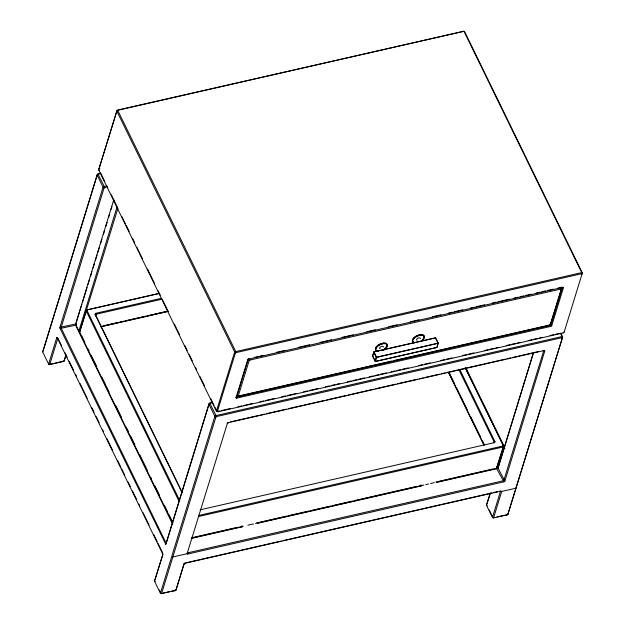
<?xml version="1.0" encoding="UTF-8"?>
<svg xmlns="http://www.w3.org/2000/svg" width="625" height="625" viewBox="0 0 625 625"><rect width="100%" height="100%" fill="white"/><g stroke="black" fill="none" stroke-linecap="round" stroke-linejoin="round"><path stroke-width="0.94" d="M228.344 422.664L227.266 423.484L228.344 422.664L544.102 350.562L544.789 350.984L504.867 481.164L503.93 481.82L187.711 554.031L187.07 553.727L172.852 556.977M99.695 173.484L98.148 173.836L97.086 174.961L42.656 351.891L48.617 364.102L49.734 364.594L63.953 361.352L66.047 355.188M211.484 402.641L209.953 402.992L208.891 404.117L165.773 544.266L60.109 328.484L59.93 327.32L103.047 187.172L105.555 186.117M247.68 359.812L248.742 358.68L247.797 359.375L235.992 397.812L236.617 398.148L550.789 326.414L551.742 325.719L563.43 287.719L561.797 287.195L557.992 288.062M218.047 411.75L217.414 411.414L235.297 353.281L236.25 352.586L581.367 273.781L582 274.117L582.344 272.945L464.586 31.586L463.953 31.25L118.016 109.969L116.766 111.008L98.656 169.867L216.414 411.227L217.047 411.562L218.047 411.75L563.172 332.945L563.289 332.5M563.172 332.945L564.234 331.805M235.992 397.812L236.328 396.648L236.961 396.984L550.016 325.5L550.961 324.805L562.43 287.531L561.797 287.195M236.617 398.148L236.961 396.984M154.922 580.188L162.914 554.211L154.461 581.047L160.414 593.25L161.539 593.75L215.852 417.188L216.57 416.563L561.688 337.75L562.039 336.57L560.336 333.078M581.367 273.781L581.711 272.609L463.953 31.25L117.711 110.312L116.766 111.008L235.297 353.281M498.625 466.398L533.492 352.688M43.359 350.234L42.656 351.891M43.648 349.312L54.641 313.562M54.93 312.625L97.438 174.469L98.148 173.836M99.289 170.203L98.656 169.867L117.062 110.664M56.766 337.609L48.617 364.102L49.734 364.594L57.727 338.617L56.766 337.609L58.211 338.781L57.727 338.617M106.297 187.055L104.055 188.031L61.219 327.266L61.375 328.492L165.906 542.734L166.398 542.859L209.234 403.625L209.953 402.992M65.867 355.141L63.953 361.352L63.141 361.258L63.328 360.906M75.57 324.234L113.727 199.977M76.477 321.93L79.336 312.625M79.906 310.766L81.906 304.258M82.484 302.398L87.062 287.516M87.922 284.727L89.352 280.078M90.492 276.352L91.922 271.703M93.07 267.984L94.5 263.336M95.359 260.547L97.078 254.961M97.93 252.172L99.367 247.523M100.508 243.805L101.937 239.148M103.367 234.5L104.516 230.781M105.945 226.133L107.086 222.414M108.523 217.758L109.375 214.969M111.094 209.391L111.953 206.602M113.383 201.953L113.953 200.086M79.508 331.352L78.875 331.016L117.25 206.289M80.93 334.203L79.555 332.336L86.617 310.008L159.273 293.414L86.617 310.008M117.93 208.227L79.555 332.336M95.57 316.031L96.125 314.227L95.492 313.359L161.477 298.297M183.906 564.016L185.156 562.977L183.906 564.016L175.758 590.5L161.375 593.516M171.32 591.242L175.758 590.5L176.219 589.641L184.211 563.672M227.469 423.039L187.07 553.727L187.703 552.32L188.32 552.688L502.961 480.844L503.922 480.109L543.688 350.836L543.062 350.5L544.102 350.562M237.016 395.898L248.156 359.695L249.109 359L250.07 360.016L560.547 289.117L561.18 289.453L550.359 324.625L549.414 325.32L238.93 396.219L237.016 395.898L238.93 396.219M238.297 395.883L249.117 360.711L250.07 360.016M372.547 356.062L373.906 351.883L435.367 337.852L438.242 343.125L436.906 347.461L375.445 361.492L372.57 356.227L373.906 351.883L435.531 337.906L438.07 343.102L436.906 347.461L375.281 361.438L372.688 355.844M373.789 352.266L374.062 351.938L376.602 357.141L375.445 361.492L375.086 361.258L376.234 357.281L373.719 352.242M436.242 482.211L496.523 468.445L503.594 446.109L465.391 368.25M503.93 481.82L496.523 468.438L503.594 446.109M490.211 493.102L486.477 505.227L492.438 517.438L493.555 517.938L507.781 514.688L562.664 336.906L560.961 333.414M533.336 352.922L497.961 467.906L497 468.633L437.07 482.32L435.953 481.82M490.383 493.172L486.477 505.227L487.25 505.844M550.359 324.625L561.797 288.078L561.172 287.742L560.547 289.117M500.43 491.461L499.797 491.133L501.703 491.445L500.43 491.461L492.438 517.438L493.555 517.938L501.703 491.445L515.93 488.203M159.289 589.977L160.914 593.305L160.414 593.25L214.844 416.328L215.797 415.633L562.039 336.57L562.664 336.906L507.781 514.688L497.016 516.875M564.117 332.25L582.344 272.945L581.711 272.609L235.469 351.672L234.523 352.367L216.414 411.227L217.414 411.414M165.773 544.266L166.398 542.859M561.18 289.453L561.797 288.078M187.711 554.031L188.32 552.688M165.297 544.07L165.906 542.734M496.523 468.438L496.984 467.578L498.422 467.047L497.961 467.906L504.867 481.164M76.703 324.695L76.242 325.555L75.602 325.25L60.109 328.484M179.266 501.703L86.156 310.867L87.109 310.703L87.57 309.844M182.164 492.797L95.031 314.219L95.492 313.359M181.906 491.836L95.672 315.086L96.125 314.227L162.07 299.172M241.484 525.922L241.023 526.781L242.297 526.797L242.75 525.938M420.461 485.055L420.008 485.914L421.273 485.93L421.734 485.07M495.031 441.727L494.078 441.883L493.625 442.742L494.57 442.578L495.031 441.727L460.031 369.977M198.836 515.438L502.5 446.102L502.961 445.242M172.438 523.734L75.602 325.25L75.898 323.164M75.602 325.25L76.516 323.531M497 468.633L497.922 466.922L497.492 466.031M438.266 343.289L376.258 357.445M97.438 174.469L97.086 174.961L103.047 187.172L104.055 188.031M209.234 403.625L208.891 404.117L214.844 416.328L215.852 417.188M256.977 522.688L258.094 523.188L258.406 522.812L257.289 522.312M118.016 109.969L117.711 110.312L236.25 352.586M549.414 325.32L550.664 324.281M162.609 554.555L162.742 553.023M175.133 590.062L176.219 589.641M507.148 514.25L508.234 513.828M376.234 357.281L438.242 343.125M99.602 173.906L98.039 174.266L104.766 187.406M75.438 324.023L59.93 327.32M103.859 325.727L118.133 322.469M120.031 322.031L123.836 321.164M125.742 320.734L145.719 316.172M147.625 315.734L167.602 311.172M100.547 326.648L168.094 311.219M100.586 326.883L168.133 311.461M49.57 364.359L53.188 363.531M55 363.117L62.234 361.469M254.453 357.375L258.258 356.508M260.164 356.07L263.016 355.422M276.336 352.375L284.906 350.422M298.227 347.383L309.641 344.773M320.109 342.383L331.523 339.773M341.992 337.383L353.414 334.773M366.734 331.734L375.297 329.781M388.617 326.734L397.18 324.781M410.508 321.742L419.07 319.789M432.391 316.742L440.953 314.789M448.562 313.047L452.375 312.18M454.273 311.75L462.836 309.789M470.453 308.055L474.258 307.188M476.156 306.75L484.727 304.797M492.336 303.055L496.141 302.188M498.047 301.75L509.461 299.148M514.219 298.055L518.023 297.188M519.93 296.758L523.734 295.883M525.641 295.453L531.352 294.148M536.109 293.062L539.914 292.195M541.812 291.758L545.617 290.891M547.523 290.453L553.234 289.148M248.625 359.117L562.797 287.383M237.648 396.234L391.781 361.047M393.68 360.609L549.711 324.977M211.398 403.062L209.836 403.422L216.57 416.563M218 411.344L219.898 410.914M221.805 410.477L230.367 408.523M237.977 406.781L241.781 405.914M243.68 405.484L252.242 403.523M259.852 401.789L263.656 400.922M265.555 400.484L274.117 398.531M281.727 396.797L285.531 395.922M287.438 395.492L296 393.539M303.609 391.797L307.414 390.93M309.312 390.492L317.875 388.539M325.484 386.805L329.289 385.938M331.188 385.5L335 384.633M336.898 384.195L339.75 383.547M347.359 381.805L351.164 380.938M353.07 380.5L356.875 379.633M358.773 379.203L364.484 377.898M369.242 376.812L373.047 375.945M374.945 375.508L378.75 374.641M380.656 374.203L386.359 372.898M391.117 371.812L394.922 370.945M396.828 370.516L400.633 369.641M402.531 369.211L408.242 367.906M418.703 365.516L422.508 364.648M424.406 364.211L430.117 362.914M440.578 360.523L444.383 359.656M446.289 359.219L451.992 357.914M462.461 355.523L466.266 354.656M468.164 354.227L473.875 352.922M484.336 350.531L488.141 349.664M490.047 349.227L493.852 348.359M495.75 347.922L498.602 347.273M506.211 345.531L510.016 344.664M511.922 344.234L515.727 343.359M517.625 342.93L520.484 342.273M528.094 340.539L531.898 339.672M533.797 339.234L537.602 338.367M539.508 337.93L542.359 337.281M549.969 335.547L553.773 334.672M555.68 334.242L559.484 333.375M230.602 421.844L258.859 415.391M260.742 414.961L264.508 414.102M266.391 413.672L286.172 409.156M288.352 408.656L303.219 405.266M304.148 405.047L305.508 404.742M306.453 404.523L324.5 400.406M326.398 399.969L346.336 395.414M348.234 394.984L373.875 389.133M375.773 388.695L395.711 384.141M397.609 383.711L417.547 379.156M419.445 378.727L423.25 377.859M425.148 377.422L439.391 374.172M441.289 373.734L445.086 372.867M446.984 372.438L467.328 367.789M468.258 367.578L483.133 364.18M484.367 363.898L505.086 359.164M506.969 358.734L510.742 357.875M512.625 357.445L516.391 356.586M518.273 356.156L538.055 351.641M200.141 509.812L494.57 442.578M198.367 516.562L503.133 446.969L502.5 446.102M192.031 537.695L237.609 527.289M259.445 522.305L286.977 516.016M288.875 515.586L308.812 511.031M310.711 510.594L330.648 506.047M332.547 505.609L352.484 501.055M354.383 500.625L380.016 494.773M381.914 494.336L401.852 489.789M403.75 489.352L417.047 486.32M438.883 481.328L445.523 479.812M447.422 479.383L467.359 474.828M469.258 474.391L492.992 468.977M191.609 538.062L243.125 526.305M247.883 525.219L253.594 523.914M255.492 523.477L423.875 485.031M425.773 484.594L428.625 483.945M430.531 483.508L434.336 482.641M191.133 538.477L242.297 526.797M258.094 523.188L421.273 485.93M186.391 562.695L242.906 549.789M243.852 549.57L259.961 545.891M260.891 545.68L262.242 545.375M263.188 545.156L281.234 541.039M283.133 540.602L424.062 508.422M424.992 508.211L439.867 504.812M441.102 504.531L491.969 492.914M493.852 492.484L497.617 491.625M184.859 563.312L501.078 491.109M163.188 593.102L169.516 591.656M78.875 331.016L80.156 331M543.688 350.836L544.789 350.984M562.43 287.531L563.43 287.719M435.797 338.109L435.367 337.852M462.672 31.266L463.305 31.602M99.273 168.492L99.906 168.828M154.461 581.047L155.227 581.664M561.688 337.75L562.094 338.125M248.156 359.695L249.117 360.711M551.742 325.719L550.109 323.047M550.016 325.5L550.789 326.414M95.031 314.219L95.672 315.086M466.078 368.242L504.555 447.102M465.211 367.484L504.883 448.797M458.664 369.297L494.078 441.883M496.547 466.688L496.984 467.586M449.234 372.781L454.789 384.164M456.922 388.539L459.055 392.914M459.914 394.664L467.172 409.547M470.586 416.547L480.414 436.68M482.547 441.055L484.258 444.562M448.672 372.359L484.117 445.016M448.484 372.5L483.93 445.156M489.281 510.008L492.93 517.492M100.57 172.828L104.836 181.57M106.969 185.945L107.82 187.688M111.234 194.688L116.352 205.18M121.898 216.547L125.312 223.547M126.164 225.297L129.156 231.414M132.57 238.414L134.703 242.781M136.836 247.156L142.383 258.523M147.5 269.016L154.75 283.883M158.164 290.883L160.297 295.258M162.43 299.625L167.977 310.992M174.383 324.109L179.5 334.609M185.047 345.977L187.18 350.352M189.312 354.719L192.297 360.844M195.711 367.836L196.57 369.586M199.977 376.586L204.672 386.203M210.648 398.445L214.062 405.445M214.914 407.188L217.047 411.562M87.109 310.703L179.758 500.586M81.789 335.953L84.781 342.094M88.203 349.117L89.062 350.867M91.203 355.258L96.766 366.656M101.898 377.188L105.328 384.203M106.18 385.961L109.18 392.094M115.594 405.258L121.586 417.539M126.297 427.187L128.438 431.57M130.578 435.961L134.859 444.734M139.992 455.258L147.266 470.172M150.695 477.187L151.547 478.945M154.969 485.961L159.68 495.609M164.391 505.258L167.812 512.281M168.672 514.031L172.945 522.805M75.984 325.078L172.664 523.172M58.648 339.672L61.633 345.789M65.047 352.789L67.18 357.156M69.312 361.531L73.578 370.273M75.711 374.641L76.562 376.391M79.977 383.391L87.227 398.25M91.922 407.867L94.055 412.242M96.188 416.609L99.172 422.734M102.586 429.727L103.438 431.477M106.852 438.469L112.398 449.836M117.516 460.328L120.93 467.32M121.781 469.07L124.766 475.188M128.18 482.188L130.312 486.555M132.445 490.93L136.711 499.672M138.844 504.039L139.695 505.789M143.109 512.789L149.078 525.023M153.773 534.641L157.188 541.641M158.039 543.383L162.305 552.133M57.25 337.773L162.438 553.359M413.898 342.477A6.391 3.188 -26 0 1 416.656 335.859A6.391 3.188 -26 0 1 424.039 337.312M423.789 337.922A6.391 3.188 -26 0 1 423.398 338.547M414.078 342.836A6.391 3.188 -26 0 1 414.656 337.641A6.391 3.188 -26 0 1 423.164 335.297A6.391 3.188 -26 0 1 421.695 340.734M414.203 342.852A6.273 3.133 -26 0 1 414.766 337.758A6.273 3.133 -26 0 1 423.125 335.453A6.273 3.133 -26 0 1 421.68 340.797M413.938 342.312A6.273 3.133 -26 0 1 416.203 336.055A6.273 3.133 -26 0 1 424 336.68M423.641 337.844A6.273 3.133 -26 0 1 423.258 338.453M378.539 351.445A6.391 3.188 -26 0 1 377 346.695A6.391 3.188 -26 0 1 386.18 343.742A6.391 3.188 -26 0 1 383.898 349.727M376.344 350.688A6.391 3.188 -26 0 1 379.664 344.305A6.391 3.188 -26 0 1 387.164 345.18M387.055 345.758A6.391 3.188 -26 0 1 384.531 348.82M378.633 351.469A6.273 3.133 -26 0 1 377.125 346.797A6.273 3.133 -26 0 1 386.133 343.898A6.273 3.133 -26 0 1 383.898 349.773M376.383 350.531A6.273 3.133 -26 0 1 379.656 344.266A6.273 3.133 -26 0 1 387.016 345.125M386.906 345.688A6.273 3.133 -26 0 1 386.656 346.289M386.273 346.898A6.273 3.133 -26 0 1 385.148 348.125M417.086 340.305A2.031 1.016 -26 0 1 417.961 338.203A2.031 1.016 -26 0 1 420.312 338.664M380.102 348.75A2.031 1.016 -26 0 1 380.977 346.648A2.031 1.016 -26 0 1 383.328 347.109M383.094 350.266A2.031 1.016 -26 0 1 384.234 350.008"/></g></svg>
